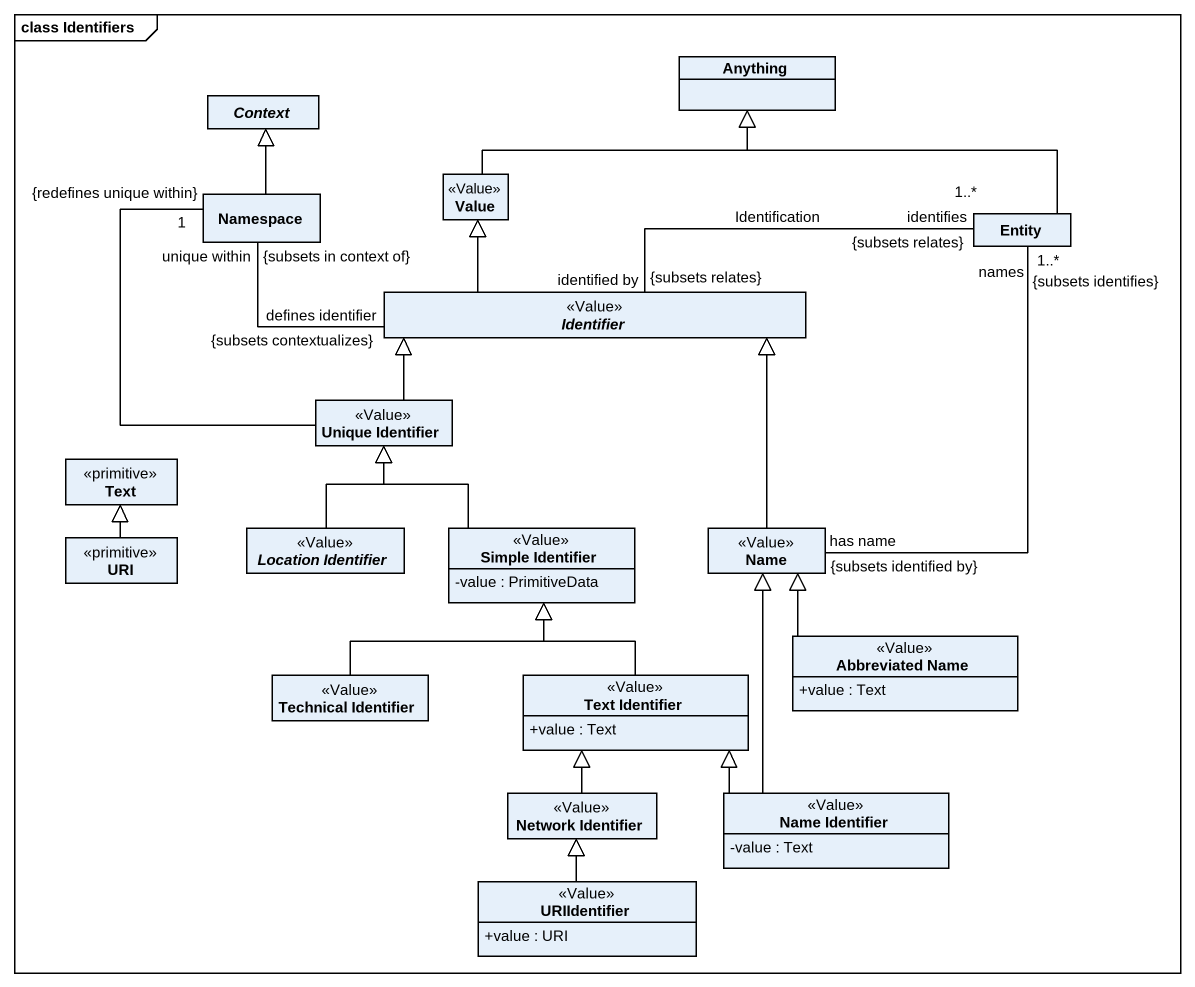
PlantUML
@startuml
mainframe class Identifiers
hide circle
hide empty members
skinparam classAttributeIconSize 0
class Anything
abstract class Context
class "Namespace" as Namespace_
class Value <<Value>>
class "Entity" as Entity_
abstract class Identifier <<Value>>
class "Unique Identifier" as Unique_Identifier <<Value>>
class Text <<primitive>>
class URI <<primitive>>
abstract class "Location Identifier" as Location_Identifier <<Value>>
class "Simple Identifier" as Simple_Identifier <<Value>> {
  -value : PrimitiveData
}
class Name <<Value>>
class "Abbreviated Name" as Abbreviated_Name <<Value>> {
  +value : Text
}
class "Technical Identifier" as Technical_Identifier <<Value>>
class "Text Identifier" as Text_Identifier <<Value>> {
  +value : Text
}
class "Network Identifier" as Network_Identifier <<Value>>
class "Name Identifier" as Name_Identifier <<Value>> {
  -value : Text
}
class URIIdentifier <<Value>> {
  +value : URI
}
Namespace_ -up-|> Context
Value -right-|> Anything
Entity_ -left-|> Anything
Identifier "defines identifier\n{subsets contextualizes}" -left- "unique within\n{subsets in context of}" Namespace_
Identifier -up-|> Value
Identifier "identified by\n{subsets relates}" -right- "identifies\n1..*\n{subsets relates}" Entity_ : Identification
Unique_Identifier -up- "{redefines unique within}\n1" Namespace_
Unique_Identifier -right-|> Identifier
URI -up-|> Text
Location_Identifier -up-|> Unique_Identifier
Simple_Identifier -up-|> Unique_Identifier
Name "has name\n{subsets identified by}" -up- "names\n1..*\n{subsets identifies}" Entity_
Name -up-|> Identifier
Abbreviated_Name -up-|> Name
Technical_Identifier -up-|> Simple_Identifier
Text_Identifier -up-|> Simple_Identifier
Network_Identifier -up-|> Text_Identifier
Name_Identifier -up-|> Name
Name_Identifier -left-|> Text_Identifier
URIIdentifier -up-|> Network_Identifier
@enduml
